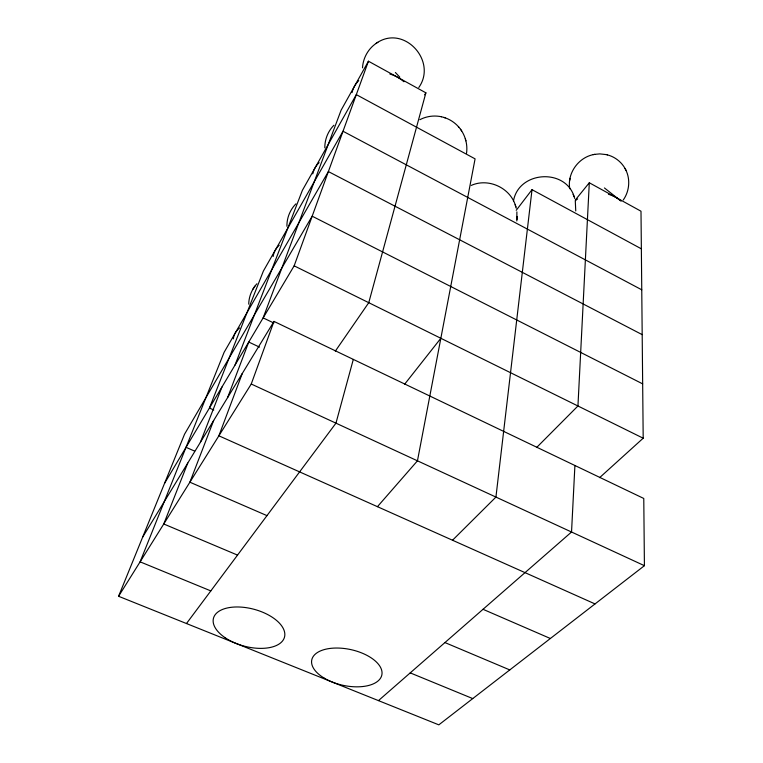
<?xml version="1.0" encoding="UTF-8"?>
<svg xmlns="http://www.w3.org/2000/svg" width="763" height="763" viewBox="0 0 763 763"><rect width="100%" height="100%" fill="white"/><g stroke="black" fill="none" stroke-linecap="round" stroke-linejoin="round"><path stroke-width="1.14" d="M248.728 304.151C248.843 296.654 251.847 289.282 256.902 283.76M574.911 465.497L571.535 532.011L378.458 700.615M599.604 477.657L643.19 438.21L640.996 211.217L589.303 182.767L577.944 405.983L536.618 447.509M516.828 220.955L516.885 211.866M516.99 219.601L517.076 218.218M517.085 217.817L517.171 216.444M362.511 67.812C363.054 57.94 368.386 48.355 376.741 43.005M593.452 154.593C578.306 157.588 567.062 173.411 569.751 188.728M575.75 210.96L575.292 201.022M641.359 248.824L532.021 189.672L495.931 497.075L452.526 540.233M466.536 153.249C467.891 143.768 464.867 133.744 458.401 126.658M569.57 181.022L569.77 179.801M569.799 179.553L569.99 178.342M513.461 201.05C518.716 170.33 567.205 167.87 574.644 198.409M353.317 359.402L335.958 423.16L186.477 623.533M273.812 322.997L263.14 317.894L341.099 110.206L368.443 61.212L425.888 92.828L368.758 302.682L335.319 351.133M118.58 596.275L251.246 384.018L273.984 321.414L643.772 498.468L644.42 565.688L438.82 724.85L118.58 596.275L184.57 434.157L312.172 216.196L642.665 383.875M164.541 483.37L294.156 265.839L368.443 61.212M242.262 373.517L218.876 435.807L595.026 603.924M227.603 397.599L248.748 342.043L259.525 347.127M213.669 420.489L189.882 482.197L266.974 515.626M235.023 365.067L302.377 190.349L356.311 94.622L475.082 158.866L417.456 460.823L377.437 506.68M200.402 442.273L221.938 387.041M187.765 463.046L163.759 523.99L237.531 555.102M418.792 87.507C437.704 60.916 403.522 23.844 376.216 43.338M142.633 537.181L273.984 321.414M424.648 94.831L425.888 92.828M623.276 199.963C629.456 191.255 630.562 179.143 625.631 169.605M252.715 289.501L254.909 286.144M516.208 210.34L532.021 189.672M404.581 384.294L440.842 338.286M575.216 200.144L589.303 182.767M333.898 125.246C328.033 131.179 324.695 139.495 324.828 147.831M295.92 203.855C290.074 209.73 286.745 217.999 286.926 226.287M377.38 42.604L377.895 42.28M419.86 119.705C426.412 116.243 434.185 115.165 441.434 116.768M471.267 185.419C488.215 177.731 510.104 187.679 515.445 205.505M594.53 154.384L599.832 153.888L606.213 154.593M593.232 154.641L594.711 154.345M607.186 154.822C615.321 156.854 622.398 162.662 625.965 170.254M606.022 154.546L607.424 154.879M441.396 116.758C448.1 118.208 454.29 121.889 458.782 127.068M443.98 117.435L445.306 117.874M210.817 590.905L140.106 561.835L224.112 352.325L328.376 171.57L642.188 334.642M410.217 672.88L472.755 698.584M444.924 642.56L509.779 669.914M483.017 609.303L550.361 638.497M186.029 447.309L194.641 451.114M213.764 409.989L209.434 408.033L263.378 271.056L343.016 131.246L641.759 289.806M251.246 384.018L644.42 565.688M294.156 265.839L643.19 438.21M604.439 187.956L619.709 200.02M395.387 72.495L399.822 77.197M460.518 129.243L460.881 129.758M461.3 130.397L461.682 130.931M625.059 168.499L625.383 169.128M573.137 194.374L573.442 195.109M573.642 195.605L573.957 196.358M515.607 206.02L516.236 208.223M515.178 204.684L515.883 206.859M465.306 138.694L465.516 139.438M465.688 140.068L465.907 140.831M273.125 256.482A32.494 24.321 20.1 0 1 279.22 245.257M312.782 173.869A32.351 26.085 21.1 0 1 319.115 162.662M352.039 92.609A32.208 27.821 22.6 0 1 358.724 80.649M389.883 74.021A32.208 27.821 22.6 0 1 403.913 81.736M233.335 338.848A32.647 22.537 19.4 0 1 239.639 327.947M575.474 200.593A30.873 24.845 -1.3 0 1 577.648 198.924M608.445 194.25A30.873 24.845 -1.3 0 1 621.072 201.194M323.894 677.935A35.832 18.274 12.2 0 0 381.452 676.304A35.832 18.274 12.2 0 0 335.1 648.054A35.832 18.274 12.2 0 0 323.894 677.935M224.818 637.496A36.748 19.065 14.9 0 0 283.998 638.564A36.748 19.065 14.9 0 0 238.151 606.976A36.748 19.065 14.9 0 0 224.818 637.496"/></g></svg>
